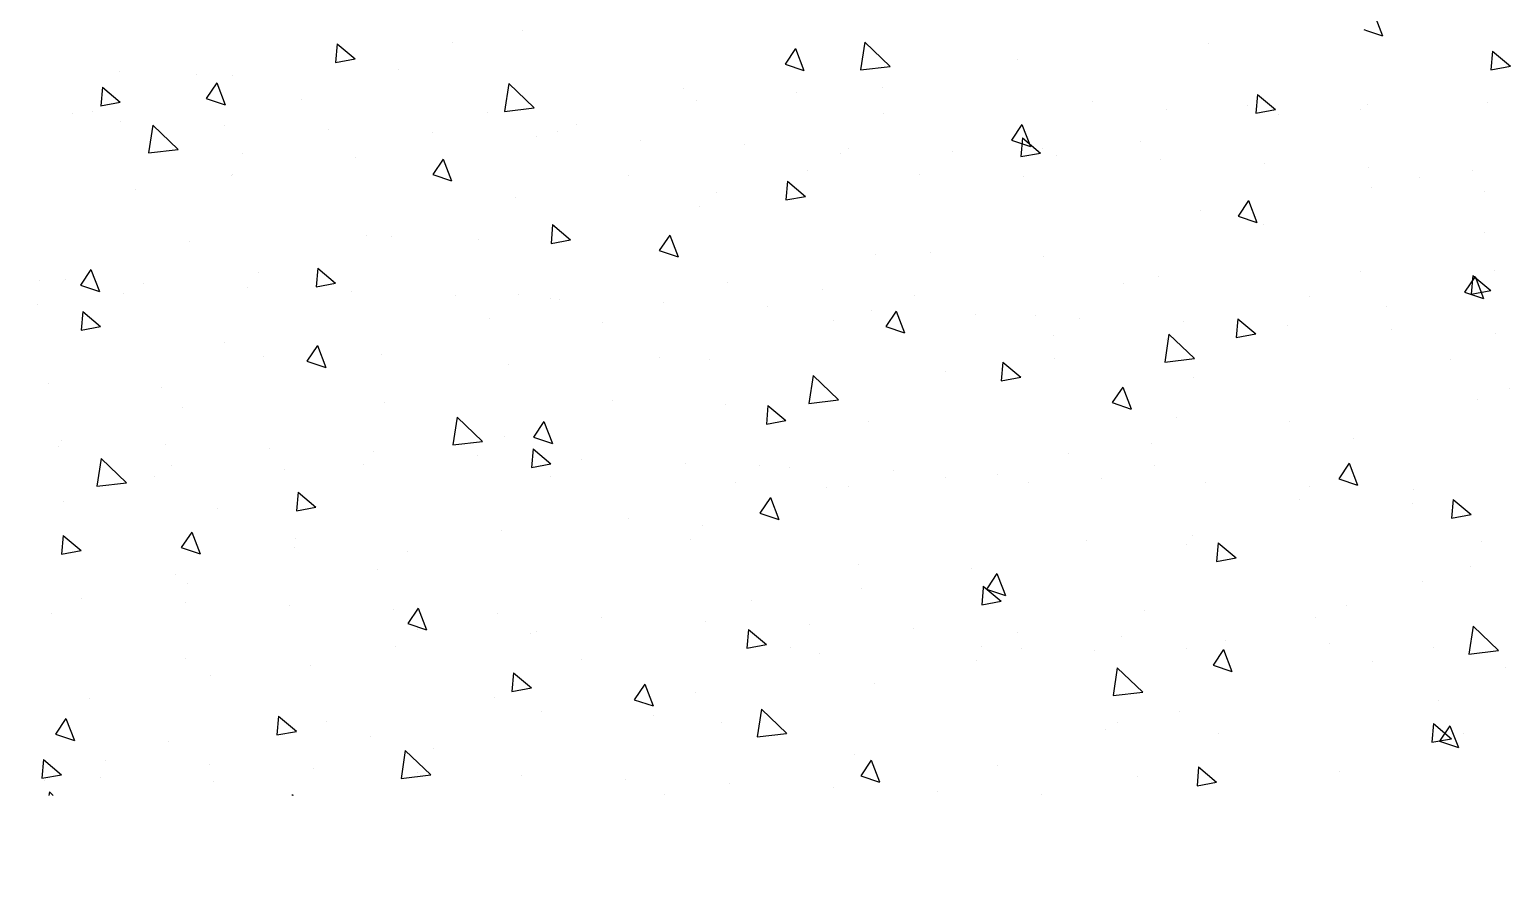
# Model space of a CAD drawing. Header units: metres. Extents: x -0.75 to 0.75, y 0 to 1.5.
# Drawn here: x -0.2142 to 0.0228, y 0.7017 to 0.8393 of the extents above; entities that cross this region are included whole.
import ezdxf

# ---------------------------------------------------------------- set-up
doc = ezdxf.new("R2010")
doc.units = ezdxf.units.M
for name, color, linetype in [('EXTERIOR', 250, 'Continuous'), ('Floor', 8, 'Continuous'), ('Inner 1', 5, 'Continuous'), ('Inner 3', 140, 'Continuous')]:
    doc.layers.add(name, color=color, linetype=linetype)

# ---------------------------------------------------------------- blocks, each defined once
blk = doc.blocks.new('*X1')
at = {"color": 0}
for p, q in [((96.959, 124.727), (97.2, 125.014)), ((97.258, 124.7), (97.2, 125.014)), ((102.355, 125.006), (102.355, 125.006)), ((106.816, 124.932), (106.816, 124.932)), ((96.959, 124.727), (97.258, 124.701)), ((97.194, 124.711), (97.194, 124.711)), ((100.461, 124.757), (100.461, 124.757)), ((100.545, 124.413), (100.786, 124.7)), ((100.844, 124.387), (100.786, 124.7)), ((101.472, 124.779), (101.472, 124.779)), ((106.16, 124.42), (106.55, 124.826)), ((106.605, 124.351), (106.55, 124.826)), ((97.777, 124.653), (97.777, 124.653)), ((99.209, 124.592), (99.209, 124.592)), ((99.863, 124.599), (99.863, 124.599)), ((100.565, 124.448), (100.915, 124.582)), ((100.565, 124.448), (100.814, 124.28)), ((100.814, 124.28), (100.916, 124.582)), ((102.532, 124.486), (102.532, 124.486)), ((104.807, 124.556), (104.807, 124.556)), ((98.875, 124.404), (98.875, 124.404)), ((100.545, 124.413), (100.844, 124.387)), ((104.132, 124.099), (104.373, 124.386)), ((104.431, 124.073), (104.373, 124.386)), ((105.201, 124.373), (105.201, 124.373)), ((106.16, 124.42), (106.605, 124.351)), ((107.871, 124.26), (107.871, 124.26)), ((101.891, 124.055), (101.891, 124.055)), ((104.132, 124.099), (104.43, 124.073)), ((107.718, 123.785), (107.959, 124.073)), ((107.751, 124.047), (108.101, 124.182)), ((107.751, 124.047), (108, 123.88)), ((108.017, 123.759), (107.959, 124.073)), ((108, 123.879), (108.101, 124.182)), ((106.504, 123.786), (106.504, 123.786)), ((107.342, 123.864), (107.342, 123.864)), ((107.718, 123.785), (108.017, 123.759)), ((98.975, 123.555), (98.975, 123.555)), ((105.449, 123.615), (105.449, 123.615)), ((103.978, 123.466), (103.978, 123.466)), ((104.197, 123.45), (104.197, 123.45)), ((101.039, 123.034), (101.039, 123.034)), ((101.411, 123.114), (101.411, 123.114)), ((96.364, 122.835), (96.714, 122.969)), ((96.634, 122.729), (96.714, 122.969)), ((99.146, 122.785), (99.146, 122.785)), ((106.717, 122.806), (106.717, 122.806)), ((96.613, 122.667), (96.634, 122.729)), ((97.814, 122.729), (97.814, 122.729)), ((97.894, 122.62), (97.894, 122.62)), ((98.814, 122.739), (98.814, 122.739)), ((100.483, 122.616), (100.483, 122.616)), ((103.55, 122.435), (103.9, 122.569)), ((103.799, 122.267), (103.9, 122.569)), ((103.152, 122.503), (103.152, 122.503)), ((103.55, 122.435), (103.799, 122.267)), ((105.822, 122.39), (105.822, 122.39)), ((103.801, 122.306), (103.801, 122.306)), ((106.443, 122.122), (106.443, 122.122)), ((108.491, 122.278), (108.491, 122.278)), ((106.027, 121.892), (106.027, 121.892)), ((100.885, 121.805), (100.885, 121.805)), ((103.917, 121.802), (103.917, 121.802)), ((104.133, 121.643), (104.133, 121.643)), ((101.35, 121.45), (101.35, 121.45)), ((102.882, 121.478), (102.882, 121.478)), ((97.653, 120.966), (97.894, 121.253)), ((97.952, 120.94), (97.894, 121.253)), ((97.969, 121.304), (97.969, 121.304)), ((97.653, 120.966), (97.952, 120.94)), ((98.753, 121.075), (98.753, 121.075)), ((99.349, 120.822), (99.699, 120.956)), ((99.598, 120.654), (99.699, 120.956)), ((99.724, 121.062), (99.724, 121.062)), ((101.239, 120.652), (101.48, 120.939)), ((101.538, 120.626), (101.48, 120.939)), ((97.83, 120.813), (97.83, 120.813)), ((99.349, 120.822), (99.597, 120.654)), ((101.239, 120.652), (101.538, 120.626)), ((104.825, 120.338), (105.066, 120.626)), ((105.124, 120.312), (105.066, 120.625)), ((106.382, 120.457), (106.382, 120.457)), ((106.534, 120.422), (106.885, 120.556)), ((106.534, 120.422), (106.783, 120.254)), ((106.783, 120.254), (106.885, 120.556)), ((104.825, 120.338), (105.124, 120.312)), ((107.869, 120.336), (107.869, 120.336)), ((108.412, 120.024), (108.653, 120.312)), ((108.711, 119.998), (108.653, 120.312)), ((96.841, 120.174), (96.841, 120.174)), ((99.51, 120.061), (99.51, 120.061)), ((101.487, 119.549), (101.876, 119.955)), ((101.932, 119.48), (101.877, 119.955)), ((102.179, 119.948), (102.179, 119.948)), ((103.857, 120.137), (103.857, 120.137)), ((108.412, 120.024), (108.711, 119.998)), ((101.289, 119.785), (101.289, 119.785)), ((104.712, 119.92), (104.712, 119.92)), ((104.848, 119.835), (104.848, 119.835)), ((106.51, 119.823), (106.51, 119.823)), ((107.517, 119.723), (107.517, 119.723)), ((97.895, 119.502), (97.895, 119.502)), ((101.487, 119.549), (101.932, 119.48)), ((101.566, 119.506), (101.566, 119.506)), ((102.818, 119.671), (102.818, 119.671)), ((98.692, 119.41), (98.692, 119.41)), ((100.564, 119.389), (100.564, 119.389)), ((103.233, 119.277), (103.233, 119.277)), ((103.594, 119.322), (103.594, 119.322)), ((98.409, 119.09), (98.409, 119.09)), ((105.902, 119.164), (105.902, 119.164)), ((106.823, 118.722), (107.213, 119.128)), ((107.268, 118.653), (107.213, 119.128)), ((108.571, 119.051), (108.571, 119.051)), ((100.678, 118.822), (100.678, 118.822)), ((102.333, 118.809), (102.683, 118.943)), ((102.333, 118.809), (102.582, 118.641)), ((102.582, 118.641), (102.684, 118.943)), ((106.321, 118.793), (106.321, 118.793)), ((106.823, 118.722), (107.268, 118.653)), ((107.708, 118.725), (107.708, 118.725)), ((107.806, 118.528), (107.806, 118.528)), ((97.763, 118.321), (97.763, 118.321)), ((103.796, 118.473), (103.796, 118.473)), ((106.554, 118.364), (106.554, 118.364)), ((101.229, 118.121), (101.229, 118.121)), ((104.792, 118.224), (104.792, 118.224)), ((103.396, 117.948), (103.396, 117.948)), ((98.632, 117.746), (98.632, 117.746)), ((101.503, 117.699), (101.503, 117.699)), ((101.877, 117.724), (101.877, 117.724)), ((98.132, 117.196), (98.482, 117.331)), ((98.347, 117.205), (98.588, 117.492)), ((98.381, 117.028), (98.482, 117.331)), ((98.515, 117.519), (98.515, 117.519)), ((98.645, 117.179), (98.588, 117.492)), ((100.251, 117.534), (100.251, 117.534)), ((101.184, 117.407), (101.184, 117.407)), ((108.857, 117.503), (108.857, 117.503)), ((97.093, 117.118), (97.093, 117.118)), ((98.132, 117.196), (98.381, 117.028)), ((98.347, 117.205), (98.645, 117.179)), ((98.961, 117.223), (98.961, 117.223)), ((101.933, 116.891), (102.174, 117.178)), ((102.232, 116.865), (102.174, 117.178)), ((103.853, 117.294), (103.853, 117.294)), ((106.261, 117.129), (106.261, 117.129)), ((106.522, 117.181), (106.522, 117.181)), ((101.933, 116.891), (102.232, 116.865)), ((105.318, 116.796), (105.545, 116.883)), ((105.545, 116.883), (105.668, 116.93)), ((105.545, 116.608), (105.76, 116.865)), ((105.567, 116.628), (105.668, 116.93)), ((105.818, 116.551), (105.76, 116.864)), ((103.735, 116.808), (103.735, 116.808)), ((105.318, 116.796), (105.545, 116.643)), ((105.545, 116.643), (105.567, 116.628)), ((108.384, 116.806), (108.384, 116.806)), ((101.168, 116.456), (101.168, 116.456)), ((105.239, 116.392), (105.239, 116.392)), ((105.519, 116.577), (105.545, 116.608)), ((105.519, 116.577), (105.545, 116.575)), ((105.545, 116.575), (105.818, 116.551)), ((106.49, 116.556), (106.49, 116.556)), ((106.702, 116.475), (106.702, 116.475)), ((98.571, 116.082), (98.571, 116.082)), ((102.081, 115.976), (102.081, 115.976)), ((103.786, 115.974), (103.786, 115.974)), ((100.187, 115.727), (100.187, 115.727)), ((108.797, 115.839), (108.797, 115.839)), ((98.936, 115.562), (98.936, 115.562)), ((100.87, 115.474), (100.87, 115.474)), ((106.2, 115.464), (106.2, 115.464)), ((101.117, 115.183), (101.467, 115.318)), ((101.366, 115.015), (101.467, 115.317)), ((96.814, 114.679), (97.203, 115.085)), ((97.258, 114.61), (97.203, 115.085)), ((97.541, 114.964), (97.541, 114.964)), ((97.954, 114.973), (97.954, 114.973)), ((101.117, 115.183), (101.365, 115.015)), ((103.674, 115.144), (103.674, 115.144)), ((100.21, 114.852), (100.21, 114.852)), ((101.107, 114.792), (101.107, 114.792)), ((102.879, 114.739), (102.879, 114.739)), ((107.069, 114.834), (107.069, 114.834)), ((108.302, 114.783), (108.652, 114.917)), ((108.302, 114.783), (108.551, 114.615)), ((108.551, 114.615), (108.653, 114.917)), ((96.814, 114.679), (97.258, 114.61)), ((105.175, 114.584), (105.175, 114.584)), ((105.549, 114.626), (105.549, 114.626)), ((108.218, 114.513), (108.218, 114.513)), ((98.51, 114.417), (98.51, 114.417)), ((98.595, 114.293), (98.595, 114.293)), ((102.15, 113.851), (102.539, 114.257)), ((102.595, 113.782), (102.539, 114.257)), ((103.923, 114.42), (103.923, 114.42)), ((101.265, 114.18), (101.265, 114.18)), ((103.934, 114.067), (103.934, 114.067)), ((108.736, 114.174), (108.736, 114.174)), ((100.766, 114.004), (100.766, 114.004)), ((102.15, 113.851), (102.595, 113.782)), ((106.139, 113.8), (106.139, 113.8)), ((106.603, 113.955), (106.603, 113.955)), ((96.916, 113.57), (97.266, 113.705)), ((96.916, 113.57), (97.164, 113.403)), ((97.164, 113.403), (97.266, 113.705)), ((97.62, 113.59), (97.62, 113.59)), ((98.872, 113.755), (98.872, 113.755)), ((99.04, 113.444), (99.281, 113.731)), ((99.339, 113.418), (99.281, 113.731)), ((99.04, 113.444), (99.339, 113.418)), ((102.627, 113.13), (102.868, 113.417)), ((102.926, 113.104), (102.868, 113.417)), ((103.613, 113.48), (103.613, 113.48)), ((104.101, 113.17), (104.451, 113.304)), ((104.35, 113.002), (104.451, 113.304)), ((106.496, 113.491), (106.496, 113.491)), ((107.486, 113.024), (107.876, 113.43)), ((107.931, 112.955), (107.876, 113.429)), ((101.046, 113.127), (101.046, 113.127)), ((102.627, 113.13), (102.925, 113.104)), ((104.101, 113.17), (104.35, 113.002)), ((106.213, 112.816), (106.454, 113.104)), ((106.512, 112.79), (106.454, 113.104)), ((103.58, 112.991), (103.58, 112.991)), ((105.753, 112.862), (105.753, 112.862)), ((107.486, 113.024), (107.931, 112.955)), ((98.449, 112.753), (98.449, 112.753)), ((103.86, 112.612), (103.86, 112.612)), ((106.213, 112.816), (106.512, 112.79)), ((100.664, 112.49), (100.664, 112.49)), ((102.608, 112.448), (102.608, 112.448)), ((107.694, 112.393), (107.694, 112.393)), ((108.675, 112.51), (108.675, 112.51)), ((99.216, 112.31), (99.216, 112.31)), ((101.885, 112.197), (101.885, 112.197)), ((106.078, 112.135), (106.078, 112.135)), ((97.748, 111.99), (97.748, 111.99)), ((99.45, 112.032), (99.45, 112.032)), ((104.554, 112.085), (104.554, 112.085)), ((104.778, 111.893), (104.778, 111.893)), ((107.223, 111.972), (107.223, 111.972)), ((97.557, 111.783), (97.557, 111.783)), ((99.9, 111.557), (100.25, 111.692)), ((100.149, 111.39), (100.25, 111.692)), ((103.553, 111.815), (103.553, 111.815)), ((99.9, 111.557), (100.149, 111.39)), ((100.985, 111.463), (100.985, 111.463)), ((108.847, 111.47), (108.847, 111.47)), ((101.862, 111.392), (101.862, 111.392)), ((107.086, 111.157), (107.436, 111.291)), ((107.335, 110.989), (107.436, 111.291)), ((107.596, 111.305), (107.596, 111.305)), ((98.388, 111.088), (98.388, 111.088)), ((107.086, 111.157), (107.335, 110.989)), ((98.946, 110.892), (98.946, 110.892)), ((104.438, 110.89), (104.438, 110.89)), ((108.614, 110.846), (108.614, 110.846)), ((101.293, 110.475), (101.293, 110.475)), ((102.544, 110.64), (102.544, 110.64)), ((106.017, 110.471), (106.017, 110.471)), ((98.135, 110.06), (98.135, 110.06)), ((103.492, 110.151), (103.492, 110.151)), ((106.687, 110.143), (106.687, 110.143)), ((98.242, 109.755), (98.242, 109.755)), ((99.734, 109.683), (99.975, 109.97)), ((100.033, 109.657), (99.975, 109.97)), ((100.925, 109.799), (100.925, 109.799)), ((99.734, 109.683), (100.033, 109.657)), ((100.911, 109.642), (100.911, 109.642)), ((102.885, 109.544), (103.235, 109.679)), ((102.885, 109.544), (103.133, 109.377)), ((103.133, 109.376), (103.235, 109.679)), ((103.32, 109.369), (103.561, 109.656)), ((103.619, 109.343), (103.561, 109.656)), ((103.58, 109.53), (103.58, 109.53)), ((103.771, 109.643), (103.771, 109.643)), ((97.477, 108.981), (97.866, 109.387)), ((97.921, 108.912), (97.866, 109.386)), ((98.328, 109.424), (98.328, 109.424)), ((103.32, 109.369), (103.619, 109.343)), ((106.249, 109.417), (106.249, 109.417)), ((106.28, 109.333), (106.28, 109.333)), ((106.907, 109.055), (107.148, 109.343)), ((107.206, 109.029), (107.148, 109.343)), ((107.532, 109.498), (107.532, 109.498)), ((96.627, 109.196), (96.627, 109.196)), ((99.296, 109.084), (99.296, 109.084)), ((100.855, 109.142), (100.855, 109.142)), ((106.907, 109.055), (107.205, 109.029)), ((108.553, 109.181), (108.553, 109.181)), ((97.477, 108.981), (97.921, 108.912)), ((101.965, 108.971), (101.965, 108.971)), ((103.123, 108.918), (103.123, 108.918)), ((104.634, 108.858), (104.634, 108.858)), ((105.957, 108.806), (105.957, 108.806)), ((97.939, 108.642), (97.939, 108.642)), ((101.229, 108.668), (101.229, 108.668)), ((107.303, 108.745), (107.303, 108.745)), ((99.977, 108.503), (99.977, 108.503)), ((102.813, 108.153), (103.202, 108.559)), ((103.258, 108.084), (103.202, 108.559)), ((103.431, 108.486), (103.431, 108.486)), ((96.82, 108.088), (96.82, 108.088)), ((100.864, 108.134), (100.864, 108.134)), ((102.813, 108.153), (103.257, 108.084)), ((98.684, 107.932), (99.034, 108.066)), ((98.684, 107.932), (98.932, 107.764)), ((98.932, 107.764), (99.034, 108.066)), ((98.267, 107.759), (98.267, 107.759)), ((105.869, 107.531), (106.219, 107.666)), ((106.118, 107.363), (106.219, 107.666)), ((108.11, 107.775), (108.11, 107.775)), ((108.149, 107.325), (108.538, 107.731)), ((108.594, 107.256), (108.539, 107.731)), ((105.869, 107.531), (106.118, 107.363)), ((106.217, 107.526), (106.217, 107.526)), ((108.493, 107.517), (108.493, 107.517)), ((97.247, 107.214), (97.247, 107.214)), ((104.965, 107.361), (104.965, 107.361)), ((105.896, 107.142), (105.896, 107.142)), ((106.481, 107.16), (106.481, 107.16)), ((108.149, 107.325), (108.594, 107.256)), ((99.916, 107.101), (99.916, 107.101)), ((101.807, 106.945), (101.807, 106.945)), ((102.585, 106.988), (102.585, 106.988)), ((99.914, 106.696), (99.914, 106.696)), ((103.37, 106.822), (103.37, 106.822)), ((105.254, 106.875), (105.254, 106.875)), ((107.924, 106.763), (107.924, 106.763)), ((96.841, 106.236), (97.083, 106.523)), ((97.14, 106.209), (97.083, 106.523)), ((98.662, 106.531), (98.662, 106.531)), ((100.803, 106.47), (100.803, 106.47)), ((103.565, 106.659), (103.565, 106.659)), ((96.841, 106.236), (97.14, 106.21)), ((100.428, 105.922), (100.669, 106.209)), ((100.727, 105.896), (100.669, 106.209)), ((98.206, 106.095), (98.206, 106.095)), ((100.649, 106.159), (100.649, 106.159)), ((101.668, 105.919), (102.018, 106.053)), ((101.917, 105.751), (102.018, 106.053)), ((107.679, 106.062), (107.679, 106.062)), ((100.428, 105.922), (100.727, 105.896)), ((101.668, 105.919), (101.917, 105.751)), ((104.014, 105.608), (104.255, 105.895)), ((104.313, 105.582), (104.255, 105.895)), ((106.795, 105.803), (106.795, 105.803)), ((108.432, 105.852), (108.432, 105.852)), ((97.733, 105.658), (97.733, 105.658)), ((104.014, 105.608), (104.313, 105.582)), ((104.763, 105.561), (104.763, 105.561)), ((104.901, 105.554), (104.901, 105.554)), ((107.6, 105.294), (107.841, 105.582)), ((107.899, 105.268), (107.842, 105.582)), ((108.854, 105.518), (108.87, 105.524)), ((108.854, 105.518), (108.87, 105.507)), ((103.65, 105.389), (103.65, 105.389)), ((105.835, 105.477), (105.835, 105.477)), ((107.6, 105.294), (107.899, 105.268)), ((101.847, 105.061), (101.847, 105.061)), ((103.309, 105.157), (103.309, 105.157)), ((100.492, 104.973), (100.492, 104.973)), ((100.742, 104.805), (100.742, 104.805)), ((97.347, 104.559), (97.347, 104.559)), ((98.598, 104.724), (98.598, 104.724)), ((98.931, 104.56), (98.931, 104.56)), ((98.943, 104.546), (98.943, 104.546)), ((97.467, 104.306), (97.817, 104.44)), ((97.467, 104.306), (97.716, 104.138)), ((97.716, 104.138), (97.817, 104.44)), ((98.145, 104.43), (98.145, 104.43)), ((101.612, 104.433), (101.612, 104.433)), ((104.281, 104.32), (104.281, 104.32)), ((106.95, 104.208), (106.95, 104.208)), ((108.371, 104.188), (108.371, 104.188)), ((108.637, 104.247), (108.637, 104.247)), ((97.328, 103.987), (97.328, 103.987)), ((99.997, 103.874), (99.997, 103.874)), ((104.653, 103.905), (105.003, 104.04)), ((104.653, 103.905), (104.901, 103.738)), ((104.901, 103.738), (105.003, 104.04)), ((105.48, 103.831), (105.48, 103.831)), ((98.14, 103.282), (98.529, 103.688)), ((98.584, 103.213), (98.529, 103.688)), ((102.666, 103.762), (102.666, 103.762)), ((105.335, 103.649), (105.335, 103.649)), ((105.774, 103.813), (105.774, 103.813)), ((106.673, 103.812), (106.673, 103.812)), ((102.334, 103.417), (102.334, 103.417)), ((103.249, 103.493), (103.249, 103.493)), ((103.586, 103.582), (103.586, 103.582)), ((108.004, 103.536), (108.004, 103.536)), ((98.14, 103.282), (98.584, 103.213)), ((100.681, 103.141), (100.681, 103.141)), ((103.757, 103.311), (103.757, 103.311)), ((99.177, 103.001), (99.177, 103.001)), ((97.283, 102.752), (97.283, 102.752)), ((97.535, 102.475), (97.776, 102.762)), ((97.834, 102.448), (97.776, 102.762)), ((98.085, 102.766), (98.085, 102.766)), ((100.841, 102.811), (100.841, 102.811)), ((103.476, 102.455), (103.865, 102.861)), ((103.92, 102.386), (103.865, 102.861)), ((97.535, 102.475), (97.834, 102.449)), ((100.452, 102.293), (100.802, 102.427)), ((100.7, 102.125), (100.802, 102.427)), ((101.122, 102.161), (101.363, 102.448)), ((101.42, 102.135), (101.363, 102.448)), ((103.476, 102.455), (103.92, 102.386)), ((108.31, 102.523), (108.31, 102.523)), ((108.574, 102.44), (108.574, 102.44)), ((97.925, 102.31), (97.925, 102.31)), ((100.452, 102.293), (100.7, 102.125)), ((101.122, 102.161), (101.42, 102.135)), ((107.322, 102.275), (107.322, 102.275)), ((97.948, 102.004), (97.948, 102.004)), ((104.708, 101.847), (104.949, 102.134)), ((105.007, 101.821), (104.949, 102.134)), ((105.713, 102.148), (105.713, 102.148)), ((107.637, 101.892), (107.987, 102.027)), ((107.886, 101.725), (107.987, 102.027)), ((100.617, 101.892), (100.617, 101.892)), ((103.188, 101.828), (103.188, 101.828)), ((103.286, 101.779), (103.286, 101.779)), ((104.164, 101.859), (104.164, 101.859)), ((104.708, 101.847), (105.007, 101.821)), ((107.637, 101.892), (107.886, 101.725)), ((108.294, 101.533), (108.535, 101.821)), ((108.593, 101.507), (108.535, 101.821)), ((108.812, 101.627), (108.87, 101.688)), ((100.621, 101.476), (100.621, 101.476)), ((102.271, 101.61), (102.271, 101.61)), ((105.955, 101.666), (105.955, 101.666)), ((108.294, 101.533), (108.593, 101.507)), ((108.624, 101.553), (108.624, 101.553)), ((108.812, 101.627), (108.87, 101.618)), ((101.019, 101.445), (101.019, 101.445))]:
    blk.add_line(p, q, dxfattribs=at)

msp = doc.modelspace()

# ---------------------------------------------------------------- linework, layer by layer
at = {"layer": 'EXTERIOR'}
for points in [[(0, 1.5, 1), (0, 0, 1)], [(0, 0, 1), (0, 1.5, 1)]]:
    msp.add_lwpolyline(points, format="xyb", dxfattribs=at)
at = {"layer": 'Inner 1'}
for points in [[(0, 1.44, 1), (0, 0.06, 1)], [(0, 0.06, 1), (0, 1.44, 1)]]:
    msp.add_lwpolyline(points, format="xyb", dxfattribs=at)
at = {"layer": 'Inner 3'}
msp.add_arc((0, 0.73074), 0.52926, 9.3301, 90, dxfattribs=at)

# ---------------------------------------------------------------- block references
at = {"layer": 'Floor', "xscale": 0.01, "yscale": 0.01, "zscale": 0.01, "rotation": 270}
msp.add_blockref('*X1', (-1.22729, 1.80545), dxfattribs=at)

doc.saveas('drawing.dxf')
